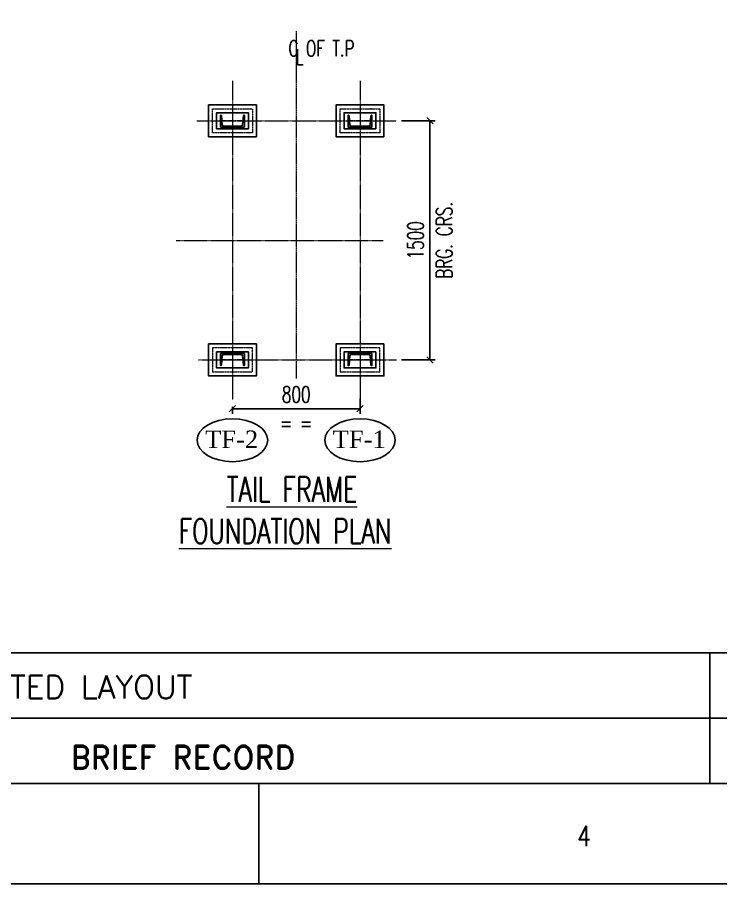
# Model space of a CAD drawing. Header units: millimetres. Extents: x -243837 to -5443, y 40 to 285140.
# Drawn here: x -78703 to -61059, y 40 to 21776 of the extents above; entities that cross this region are included whole.
import ezdxf
from ezdxf.enums import TextEntityAlignment as Align

# ---------------------------------------------------------------- set-up
doc = ezdxf.new("R2010")
doc.units = ezdxf.units.MM
doc.linetypes.add('CENTER', pattern=[50.8, 31.75, -6.35, 6.35, -6.35])
doc.linetypes.add('PHANTOM', pattern=[63.5, 31.75, -6.35, 6.35, -6.35, 6.35, -6.35])
for name, color, linetype, lineweight in [('CEN', 1, 'CENTER', 9), ('DIM', 1, 'Continuous', 9), ('PHANTAM', 21, 'PHANTOM', 0), ('TEXT', 255, 'Continuous', 18)]:
    doc.layers.add(name, color=color, linetype=linetype, lineweight=lineweight)
doc.layers.add('NANDAL', color=255, linetype='Continuous')
doc.layers.add('sheet', color=7, linetype='Continuous')
doc.styles.add('KA', font='romans.shx', dxfattribs={"width": 0.7})
doc.styles.add('RD', font='ROMAND.SHX')
doc.styles.add('romans', font='romans.shx', dxfattribs={"width": 0.7})
doc.styles.add('TIMES', font='times.ttf')
doc.dimstyles.new('Copy of rakesh4', dxfattribs={"dimscale": 160, "dimtxt": 2.5, "dimasz": 1, "dimexe": 0.8, "dimexo": 0.8, "dimgap": 1, "dimtad": 1, "dimdec": 0, "dimlfac": 0.25, "dimzin": 0, "dimdsep": 46, "dimtxsty": 'KA', "dimblk": 'OBLIQUE', "dimcen": 1.5, "dimclrd": 1, "dimclre": 1, "dimclrt": 2, "dimadec": 0, "dimazin": 0, "dimtfac": 1, "dimtdec": 0, "dimtmove": 0, "dimatfit": 2, "dimfxl": 0, "dimtolj": 1, "dimtzin": 0, "dimarcsym": 1})

# ---------------------------------------------------------------- blocks, each defined once
blk = doc.blocks.new('MC150X75')
at = {"color": 1, "linetype": 'CENTER'}
blk.add_line((0, 0), (0, -150), dxfattribs=at)
at = {"color": 7}
blk.add_lwpolyline([(35, -147.7, 0.388879), (31.3, -143.7), (-25.5, -138.8, -0.388879), (-34.6, -128.8), (-34.6, -21.2, -0.388879), (-25.5, -11.2), (31.3, -6.3, 0.388879), (35, -2.3), (35, 0), (-40, 0), (-40, -150), (35, -150)], format="xyb", close=True, dxfattribs=at)
blk = doc.blocks.new('_Oblique')
at = {"color": 0, "linetype": 'ByBlock', "lineweight": -2}
blk.add_line((-0.5, -0.5), (0.5, 0.5), dxfattribs=at)
blk = doc.blocks.new('*D361')
at = {"layer": 'DEFPOINTS', "color": 0, "transparency": 16777216}
for p in [(-70106, 12332, 0), (-73307, 12135, 0), (-70106, 11954)]:
    blk.add_point(p, dxfattribs=at)
at = {"layer": 'DIM', "color": 1, "lineweight": -2, "transparency": 16777216}
for p, q in [((-70106, 12204), (-70106, 11826)), ((-73307, 12007), (-73307, 11826)), ((-73307, 11954), (-70106, 11954))]:
    blk.add_line(p, q, dxfattribs=at)
at = {"layer": 'DIM', "color": 1, "lineweight": -2, "transparency": 16777216, "xscale": 160, "yscale": 160, "zscale": 160, "rotation": 180}
blk.add_blockref('_Oblique', (-73307, 11954), dxfattribs=at)
at = {"layer": 'DIM', "color": 1, "lineweight": -2, "transparency": 16777216, "xscale": 160, "yscale": 160, "zscale": 160}
blk.add_blockref('_Oblique', (-70106, 11954), dxfattribs=at)
at = {"layer": 'DIM', "color": 2, "transparency": 16777216, "char_height": 400, "attachment_point": 5, "style": 'KA'}
for s, insert in [('\\A1;800', (-71707, 12314)), ('\\A1;= =', (-71707, 11594))]:
    blk.add_mtext(s, dxfattribs=dict(at, insert=insert))
blk = doc.blocks.new('*D362')
at = {"layer": 'DEFPOINTS', "color": 0, "transparency": 16777216}
for p in [(-69194, 19180, 0), (-68352, 19180), (-69194, 13180, 0)]:
    blk.add_point(p, dxfattribs=at)
at = {"layer": 'DIM', "color": 1, "lineweight": -2, "transparency": 16777216}
for p, q in [((-69066, 19180), (-68224, 19180)), ((-68352, 13180), (-68352, 19180)), ((-69066, 13180), (-68224, 13180))]:
    blk.add_line(p, q, dxfattribs=at)
at = {"layer": 'DIM', "color": 1, "lineweight": -2, "transparency": 16777216, "xscale": 160, "yscale": 160, "zscale": 160}
for p, rotation in [((-68352, 19180), 90), ((-68352, 13180), 270)]:
    blk.add_blockref('_Oblique', p, dxfattribs=dict(at, rotation=rotation))
at = {"layer": 'DIM', "color": 2, "transparency": 16777216, "char_height": 400, "attachment_point": 5, "rotation": 90, "style": 'KA'}
for s, insert in [('\\A1;BRG. CRS.', (-67992, 16180)), ('\\A1;1500', (-68712, 16180))]:
    blk.add_mtext(s, dxfattribs=dict(at, insert=insert))
blk = doc.blocks.new('A$C71E5680D')
at = {"layer": 'NANDAL', "color": 7, "linetype": 'Continuous'}
blk.add_line((-208.654, -17.52), (-208.654, -22.52), dxfattribs=at)
for points in [[(-481.007, 260.48), (-75.007, 260.48), (-75.007, -22.52), (-481.007, -22.52)], [(-476.007, 255.48), (-80.007, 255.48), (-80.007, -17.52), (-476.007, -17.52)]]:
    blk.add_lwpolyline(points, close=True, dxfattribs=at)
at = {"layer": 'NANDAL', "color": 7, "linetype": 'Continuous', "style": 'romans', "width": 0.8}
blk.add_text('4', height=1.023, dxfattribs=at).set_placement((-192.435, -20.139), align=Align.MIDDLE)
blk = doc.blocks.new('TITLE BLOCK NEW')
at = {"color": 7}
blk.add_line((155918, -196751), (283803, -196751), dxfattribs=at)
at = {"layer": 'sheet', "color": 7}
for p, q in [((155918, -192143), (225279, -192143)), ((208676, -196751), (208676, -192143)), ((155918, -194447), (225279, -194447)), ((7524, -196751), (283803, -196751))]:
    blk.add_line(p, q, dxfattribs=at)
at = {"layer": 'NANDAL', "lineweight": 0, "ltscale": 2, "xscale": 707.7384074565863, "yscale": 707.7384080466584, "zscale": 707.7384082604353}
blk.add_blockref('A$C71E5680D', (340427, -184352), dxfattribs=at)
at = {"layer": 'sheet', "color": 7, "style": 'RD'}
blk.add_text('BRIEF RECORD', height=822.94, dxfattribs=at).set_placement((186110, -196236))

msp = doc.modelspace()

# ---------------------------------------------------------------- linework, layer by layer
at = {"color": 1, "linetype": 'CENTER', "lineweight": 9, "ltscale": 0.5}
for p, q in [((-73306.09, 20184.19, 1079.24), (-73306.09, 12176.19, 1079.24)), ((-70106.09, 20184.19, 1079.24), (-70106.09, 12176.19, 1079.24)), ((-74199.11, 19180.19, 1079.24), (-69193.53, 19180.19, 1079.24)), ((-74715.29, 16180.19, 419.68), (-69528.21, 16180.19, 411.87)), ((-74161.97, 13180.19, 1079.24), (-69193.53, 13180.19, 1079.24))]:
    msp.add_line(p, q, dxfattribs=at)
at = {"color": 4}
msp.add_line((-69814.83, 19477.76, 1079.24), (-69838.58, 19477.76, 1079.24), dxfattribs=at)
for p, q in [((-69806.1, 19020.19, 1079.24), (-69806.1, 19320.19, 1079.24)), ((-69806.1, 19020.19, 1079.24), (-69806.1, 19320.19, 1079.24)), ((-69806.1, 13340.19, 1079.24), (-69806.1, 13040.19, 1079.24))]:
    msp.add_line(p, q)
at = {"color": 251, "true_color": 0x636466, "elevation": 1079.24}
for points in [[(-72706.07, 18780.19), (-73906.09, 18780.18), (-73906.1, 19580.18), (-72706.08, 19580.19)], [(-69506.07, 18780.19), (-70706.09, 18780.18), (-70706.1, 19580.18), (-69506.08, 19580.19)], [(-72706.07, 13580.19), (-73906.09, 13580.19), (-73906.1, 12780.19), (-72706.08, 12780.19)], [(-69506.07, 13580.19), (-70706.09, 13580.19), (-70706.1, 12780.19), (-69506.08, 12780.19)]]:
    msp.add_lwpolyline(points, close=True, dxfattribs=at)
at = {"elevation": 1079.24}
for points in [[(-72906.08, 18980.18), (-73706.1, 18980.19), (-73706.09, 19380.19), (-72906.07, 19380.18)], [(-69706.08, 18980.18), (-70506.1, 18980.19), (-70506.09, 19380.19), (-69706.07, 19380.18)], [(-72906.08, 13380.2), (-73706.1, 13380.19), (-73706.09, 12980.19), (-72906.07, 12980.2)], [(-69706.08, 13380.2), (-70506.1, 13380.19), (-70506.09, 12980.19), (-69706.07, 12980.2)]]:
    msp.add_lwpolyline(points, close=True, dxfattribs=at)
at = {"color": 1}
for centre in [(-73306.7, 11166.24, 1079.24), (-70106.5, 11166.24, 1079.24)]:
    msp.add_ellipse(centre, major_axis=(-884.5, 0), ratio=0.60922833, dxfattribs=at)
at = {"layer": 'CEN'}
msp.add_line((-71706.1, 21427.44, 1079.24), (-71706.1, 12711.44, 1079.24), dxfattribs=at)
at = {"layer": 'PHANTAM', "elevation": 1079.24}
for points in [[(-72806.07, 18880.19), (-73806.09, 18880.19), (-73806.09, 19480.18), (-72806.08, 19480.19)], [(-69606.07, 18880.19), (-70606.09, 18880.19), (-70606.09, 19480.18), (-69606.08, 19480.19)], [(-72806.07, 13480.19), (-73806.09, 13480.19), (-73806.09, 12880.19), (-72806.08, 12880.19)], [(-69606.07, 13480.19), (-70606.09, 13480.19), (-70606.09, 12880.19), (-69606.08, 12880.19)]]:
    msp.add_lwpolyline(points, close=True, dxfattribs=at)

# ---------------------------------------------------------------- block references
at = {"xscale": 0.7104450567211452, "yscale": 0.7104450567211452, "zscale": 0.7104450567211452}
msp.add_blockref('TITLE BLOCK NEW', (-209583.78, 142335.33), dxfattribs=at)
at = {"yscale": 4, "zscale": 4, "rotation": 90}
for p, xscale in [((-73606.1, 19180.19, 1079.24), 4), ((-70406.1, 19180.19, 1079.24), 4), ((-73606.1, 13180.19, 1079.24), -4), ((-70406.1, 13180.19, 1079.24), -4)]:
    msp.add_blockref('MC150X75', p, dxfattribs=dict(at, xscale=xscale))

# ---------------------------------------------------------------- texts
at = {"color": 2, "style": 'TIMES'}
for s, p in [('TF-2', (-73992.89, 10968.29, 1079.24)), ('TF-1', (-70792.69, 10968.29, 1079.24))]:
    msp.add_text(s, height=441, dxfattribs=at).set_placement(p)
at = {"color": 2, "char_height": 393.75, "attachment_point": 4, "line_spacing_factor": 1.20048, "style": 'KA'}
for s, insert in [('C OF T.P', (-71899.06, 20995.63, 1079.24)), ('L', (-71720.7, 20776.71, 1079.24))]:
    msp.add_mtext(s, dxfattribs=dict(at, insert=insert))
at = {"layer": 'TEXT', "color": 2, "style": 'romans'}
msp.add_text('REVISED AS PER UPDATED LAYOUT', height=577.368, dxfattribs=at).set_placement((-87672.17, 4975.4), align=Align.MIDDLE_LEFT)
at = {"layer": 'TEXT', "color": 2, "char_height": 624, "attachment_point": 5, "style": 'KA'}
for s, insert in [('\\A1;{\\LTAIL FRAME}', (-71813.54, 9935.18, 3938.52)), ('\\A1;{\\LFOUNDATION PLAN}', (-71986.94, 8884.79, 3938.52))]:
    msp.add_mtext(s, dxfattribs=dict(at, insert=insert))

# ---------------------------------------------------------------- dimensions: what is measured, and where the dimension line sits
at = {"layer": 'DIM'}
dim = msp.add_linear_dim(base=(-68352.09, 19180.19, 1079.23), p1=(-69193.53, 13180.19, 1079.24), p2=(-69193.53, 19180.19, 1079.24), angle=90, text='<>\\XBRG. CRS.', dimstyle='Copy of rakesh4', dxfattribs=at)
dim.commit()
dim.dimension.update_dxf_attribs({"geometry": '*D362', "text_midpoint": (-68352.09, 16180.19, 1079.23)})
dim = msp.add_linear_dim(base=(-70106.5, 11954.31, 1079.24), p1=(-73306.7, 12134.56, 1079.25), p2=(-70106.5, 12332.18, 1079.25), text='<>\\X= =', dimstyle='Copy of rakesh4', dxfattribs=at)
dim.commit()
dim.dimension.update_dxf_attribs({"geometry": '*D361', "text_midpoint": (-71706.6, 11954.31, 1079.24)})

doc.saveas('drawing.dxf')
